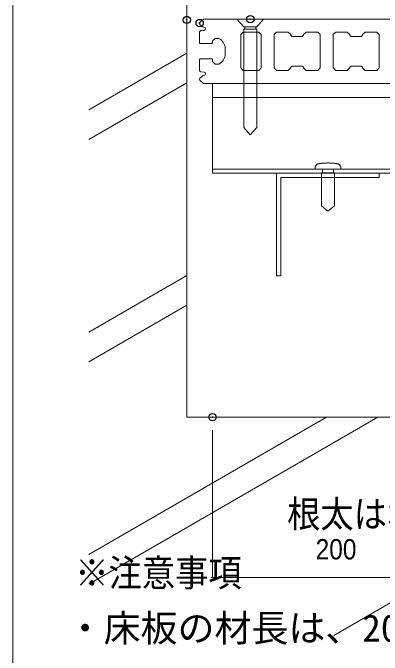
# Model space of a CAD drawing. Units: millimetres, scale not verified. Extents: x -12715 to 12220, y -3398 to 4210.
# Drawn here: x -3781 to -3637.1, y 2438.6 to 2688.8 of the extents above; entities that cross this region are included whole.
import ezdxf
from ezdxf.enums import TextEntityAlignment as Align

# ---------------------------------------------------------------- set-up
doc = ezdxf.new("R2010")
doc.units = ezdxf.units.MM
doc.header["$LTSCALE"] = 5.7
doc.header["$PDMODE"] = 32
doc.header["$PDSIZE"] = 2.85
for name, color, linetype, lineweight in [('0-0_図枠', 7, 'Continuous', 9), ('0-1_デッキ', 7, 'Continuous', 9), ('0-2_文字', 4, 'Continuous', 9), ('0-3_寸法', 7, 'Continuous', 9), ('0-4_一般', 4, 'Continuous', 9), ('0-5_根太', 4, 'Continuous', 9), ('0-6_ビス', 2, 'Continuous', 9), ('0-7_0', 7, 'Continuous', 9)]:
    doc.layers.add(name, color=color, linetype=linetype, lineweight=lineweight)
doc.layers.add('0-8_DEFPOINTS', color=7, linetype='Continuous')
doc.styles.add('Osaka', font='')
doc.styles.add('ＭＳ ゴシック', font='')
doc.styles.get('Osaka').set_extended_font_data('Osaka')
doc.styles.get('ＭＳ ゴシック').set_extended_font_data('MS Gothic')

# ---------------------------------------------------------------- blocks, each defined once
blk = doc.blocks.new('25×145開\u30002軸')
at = {"layer": '0-1_デッキ'}
for p, q in [((-2900, 440.1), (-2900, 429.4)), ((-2892.4, 413.5), (-2853.1, 382.1)), ((2853.1, 382.1), (2892.4, 413.5)), ((2900, 429.4), (2900, 440.1)), ((-2828.5, 326), (-2881.5, 321.2)), ((-2846.2, 378.5), (-2824.5, 371.9)), ((-2810, 352.5), (-2810, 346.2)), ((2810, 346.2), (2810, 352.5)), ((2824.5, 371.9), (2846.2, 378.5)), ((2881.5, 321.2), (2828.5, 326)), ((-2500, 40), (-2500, -40)), ((2500, -40), (2500, 40)), ((-2853.1, -382.1), (-2892.4, -413.5)), ((-2881.5, -321.2), (-2828.5, -326)), ((-2824.5, -371.9), (-2846.2, -378.5)), ((-2810, -346.2), (-2810, -352.5)), ((2810, -352.5), (2810, -346.2)), ((2846.2, -378.5), (2824.5, -371.9)), ((2828.5, -326), (2881.5, -321.2)), ((2892.4, -413.5), (2853.1, -382.1)), ((-2900, -429.4), (-2900, -440.1)), ((2900, -440.1), (2900, -429.4))]:
    blk.add_line(p, q, dxfattribs=at)
for points in [[(2892.7, 455.7), (2839.5, 500), (-2839.5, 500), (-2892.7, 455.7)], [(-2900, 301), (-2900, 130), (-2890, 120), (-2710, 120)], [(2600, 200), (2660, 200), (2700, 160), (2700, 130), (2710, 120), (2890, 120), (2900, 130), (2900, 301)], [(-2710, 120), (-2700, 130), (-2700, 160), (-2660, 200), (-2600, 200)], [(-2600, -200), (-2660, -200), (-2700, -160), (-2700, -130), (-2710, -120), (-2890, -120), (-2900, -130), (-2900, -301)], [(2900, -301), (2900, -130), (2890, -120), (2710, -120), (2700, -130), (2700, -160), (2660, -200), (2600, -200)], [(-2892.7, -455.7), (-2839.5, -500), (2839.5, -500), (2892.7, -455.7)]]:
    blk.add_lwpolyline(points, dxfattribs=at)
for points in [[(-2260, -259.9), (-2260, 259.9), (-2220, 299.9), (-1980, 300), (-1940, 260), (-1940, -260), (-1980, -300), (-2220, -299.9)], [(-1740, -260), (-1740, 260), (-1700, 300), (-1520, 300), (-1480, 260), (-1480, 250), (-1460, 230), (-1300, 230), (-1280, 250), (-1280, 260), (-1240, 300), (-1060, 300), (-1020, 260), (-1020, -260), (-1060, -300), (-1240, -300), (-1280, -260), (-1280, -250), (-1300, -230), (-1460, -230), (-1480, -250), (-1480, -260), (-1520, -300), (-1700, -300)], [(-780, 300), (-600, 300), (-560, 260), (-560, 250), (-540, 230), (-380, 230), (-360, 250), (-360, 260), (-320, 300), (-140, 300), (-100, 260), (-100, -260), (-140, -300), (-320, -300), (-360, -260), (-360, -250), (-380, -230), (-540, -230), (-560, -250), (-560, -260), (-600, -300), (-780, -300), (-820, -260), (-820, 260)], [(140, -300), (100, -260), (100, 260), (140, 300), (320, 300), (360, 260), (360, 250), (380, 230), (540, 230), (560, 250), (560, 260), (600, 300), (780, 300), (820, 260), (820, -260), (780, -300), (600, -300), (560, -260), (560, -250), (540, -230), (380, -230), (360, -250), (360, -260), (320, -300)], [(1280, -260), (1240, -300), (1060, -300), (1020, -260), (1020, 260), (1060, 300), (1240, 300), (1280, 260), (1280, 250), (1300, 230), (1460, 230), (1480, 250), (1480, 260), (1520, 300), (1700, 300), (1740, 260), (1740, -260), (1700, -300), (1520, -300), (1480, -260), (1480, -250), (1460, -230), (1300, -230), (1280, -250)], [(2260, -259.9), (2220, -299.9), (1980, -300), (1940, -260), (1940, 260), (1980, 300), (2220, 299.9), (2260, 259.9)]]:
    blk.add_lwpolyline(points, close=True, dxfattribs=at)
for centre, radius, start, end in [((-2879.7, 440.1), 20.3, 129.80557, 180), ((-2879.7, 429.4), 20.3, 180, 231.34019), ((2879.7, 429.4), 20.3, 308.65981, 0), ((2879.7, 440.1), 20.3, 0, 50.19443), ((-2879.7, 301), 20.3, 95.07961, 180), ((-2840.4, 397.9), 20.3, 231.34019, 253.30076), ((-2830.3, 346.2), 20.3, 275.07961, 0), ((-2830.3, 352.5), 20.3, 0, 73.30076), ((2830.3, 352.5), 20.3, 106.69924, 180), ((2830.3, 346.2), 20.3, 180, 264.92039), ((2840.4, 397.9), 20.3, 286.69924, 308.65981), ((2879.7, 301), 20.3, 0, 84.92039), ((-2688.3, 33.5), 188.4, 1.96794, 62.04932), ((2688.3, 33.5), 188.4, 117.95068, 178.03206), ((-2688.3, -33.5), 188.4, 297.95068, 358.03206), ((2688.3, -33.5), 188.4, 181.96794, 242.04932), ((-2879.7, -301), 20.3, 180, 264.92039), ((-2840.4, -397.9), 20.3, 106.69924, 128.65981), ((-2830.3, -346.2), 20.3, 0, 84.92039), ((-2830.3, -352.5), 20.3, 286.69924, 0), ((2830.3, -346.2), 20.3, 95.07961, 180), ((2830.3, -352.5), 20.3, 180, 253.30076), ((2840.4, -397.9), 20.3, 51.34019, 73.30076), ((2879.7, -301), 20.3, 275.07961, 0), ((-2879.7, -429.4), 20.3, 128.65981, 180), ((-2879.7, -440.1), 20.3, 180, 230.19443), ((2879.7, -429.4), 20.3, 0, 51.34019), ((2879.7, -440.1), 20.3, 309.80557, 0)]:
    blk.add_arc(centre, radius, start, end, dxfattribs=at)
blk = doc.blocks.new('グループ-23-1')
at = {"layer": '0-6_ビス', "color": 4}
for p, q in [((-158328.9, -9505.3), (-158328.9, -9469.3)), ((-158156.6, -9469.3), (-158156.6, -9505.3))]:
    blk.add_line(p, q, dxfattribs=at)
for points in [[(-158142.7, -9469.3), (-158034.7, -9347.8), (-158450.7, -9347.8), (-158342.7, -9469.3)], [(-158142.7, -9505.3), (-158142.7, -11035.3), (-158242.7, -11147.8), (-158342.7, -11035.3), (-158342.7, -9505.3)]]:
    blk.add_lwpolyline(points, close=True, dxfattribs=at)
blk = doc.blocks.new('_DOT')
at = {"layer": '0-7_0'}
for p, q in [((-20, 0), (-40, 0)), ((-10, 0), (10, 0))]:
    blk.add_line(p, q, dxfattribs=at)
blk = doc.blocks.new('グループ-209-1')
at = {"layer": '0-6_ビス'}
for p, q in [((-84.8, 237.4), (-84.8, 181.4)), ((84.8, 181.4), (84.8, 237.4))]:
    blk.add_line(p, q, dxfattribs=at)
for points in [[(-200, 237.4), (-200, 238.3), (-200, 239.3), (-200, 240.3), (-200, 241.2), (-200, 242.2), (-200, 243.1), (-200, 244.1), (-200, 245.1), (-200, 246), (-200, 247), (-200, 248), (-200, 248.9), (-200, 249.9), (-200, 250.9), (-200, 251.8), (-200, 252.8), (-200, 253.7), (-200, 254.7), (-200, 255.7), (-200, 256.6), (-200, 257.6), (-199.9, 260.8), (-199.6, 264.9), (-199, 269.1), (-198.1, 273.2), (-196.9, 277.4), (-195.5, 281.5), (-193.7, 285.6), (-191.6, 289.5), (-189.2, 293.4), (-186.6, 297.1), (-183.7, 300.5), (-180.5, 303.8), (-177.2, 306.9), (-173.6, 309.6), (-169.9, 312.1), (-166.1, 314.3), (-162.1, 316.3), (-158.1, 317.9)], [(-158.1, 317.9), (-154.1, 319.2), (-150.1, 320.3), (-146.1, 321), (-143.1, 321.5), (-141, 321.7), (-138.9, 322), (-136.9, 322.3), (-134.8, 322.5), (-132.7, 322.8), (-130.6, 323), (-128.6, 323.3), (-126.5, 323.6), (-124.4, 323.8), (-122.3, 324.1), (-120.2, 324.4), (-118.2, 324.6), (-116.1, 324.9), (-114, 325.2), (-111.9, 325.4), (-109.9, 325.7), (-107.8, 326), (-105.7, 326.2), (-103.6, 326.5), (-101.6, 326.8), (-97.6, 327.3), (-88.2, 328.4), (-78.8, 329.4), (-69.4, 330.3), (-60, 331.1), (-50.6, 331.7), (-41.2, 332.3), (-31.8, 332.7), (-22.4, 333), (-12.9, 333.3), (-3.5, 333.4), (5.9, 333.3), (15.3, 333.2), (24.7, 333), (34.1, 332.6)], [(34.1, 332.6), (43.5, 332.2), (52.9, 331.6), (62.4, 330.9), (71.8, 330.1), (81.2, 329.2), (90.6, 328.1), (100, 327), (102.1, 326.7), (104.2, 326.4), (106.2, 326.2), (108.3, 325.9), (110.4, 325.6), (112.5, 325.4), (114.5, 325.1), (116.6, 324.8), (118.7, 324.6), (120.8, 324.3), (122.8, 324), (124.9, 323.8), (127, 323.5), (129.1, 323.2), (131.1, 323), (133.2, 322.7), (135.3, 322.4), (137.4, 322.2), (139.5, 321.9), (141.5, 321.7), (143.6, 321.4), (147.1, 320.9), (151.1, 320), (155.1, 318.9), (159.1, 317.5), (163.1, 315.8), (167, 313.8), (170.8, 311.5), (174.5, 309), (178, 306.1), (181.3, 303), (184.4, 299.7)], [(63.5, 237.4), (44.7, 237.4), (25.9, 237.4), (7.1, 237.4), (-11.8, 237.4), (-30.6, 237.4), (-49.4, 237.4), (-68.2, 237.4), (-87.1, 237.4), (-105.9, 237.4), (-124.7, 237.4), (-143.5, 237.4), (-162.4, 237.4), (-181.2, 237.4), (-200, 237.4), (-200, 237.4)], [(184.4, 299.7), (187.3, 296.2), (189.8, 292.4), (192.1, 288.6), (194.2, 284.6), (195.9, 280.5), (197.3, 276.3), (198.4, 272.2), (199.2, 268), (199.7, 263.9), (200, 259.8), (200, 257.4), (200, 256.4), (200, 255.4), (200, 254.5), (200, 253.5), (200, 252.5), (200, 251.6), (200, 250.6), (200, 249.6), (200, 248.7), (200, 247.7), (200, 246.8), (200, 245.8), (200, 244.8), (200, 243.9), (200, 242.9), (200, 241.9), (200, 241), (200, 240), (200, 239.1), (200, 238.1), (195.3, 237.4), (176.5, 237.4), (157.6, 237.4), (138.8, 237.4), (120, 237.4), (101.2, 237.4), (82.4, 237.4), (63.5, 237.4)]]:
    blk.add_lwpolyline(points, dxfattribs=at)
blk.add_lwpolyline([(-100, 181.4), (-100, -336.4), (0, -418.6), (100, -336.4), (100, 181.4)], close=True, dxfattribs=at)
blk = doc.blocks.new('ナベテクス4x16')
at = {"layer": '0-6_ビス'}
blk.add_blockref('グループ-209-1', (0, 0), dxfattribs=at)

msp = doc.modelspace()

# ---------------------------------------------------------------- linework, layer by layer
at = {"layer": '0-0_図枠', "color": 5}
msp.add_lwpolyline([(-3781.016, 3595.811), (-1781.016, 3595.811), (-1781.016, 2295.811), (-3781.016, 2295.811)], close=True, dxfattribs=at)
at = {"layer": '0-1_デッキ', "color": 2}
msp.add_lwpolyline([(-3676.619, 2624.707), (-3638.219, 2624.707), (-3638.219, 2626.307), (-3678.219, 2626.307), (-3678.219, 2586.307), (-3676.619, 2586.307)], close=True, dxfattribs=at)
at = {"layer": '0-3_寸法'}
for p, q in [((-3703.219, 2526.306), (-3703.219, 2468.82)), ((-3700.715, 2468.82), (-3562.898, 2468.82))]:
    msp.add_line(p, q, dxfattribs=at)
at = {"layer": '0-4_一般', "color": 3}
for p, q in [((-3713.219, 2531.306), (-3713.219, 2776.306)), ((-3466.333, 2531.306), (-3713.219, 2531.306))]:
    msp.add_line(p, q, dxfattribs=at)
at = {"layer": '0-4_一般'}
for p, q in [((-3713.219, 2673.075), (-3751.398, 2651.032)), ((-3713.219, 2661.528), (-3751.398, 2639.485)), ((-3713.219, 2586.473), (-3751.398, 2564.43)), ((-3713.219, 2574.926), (-3751.398, 2552.883)), ((-3658.77, 2531.306), (-3751.398, 2477.827)), ((-3638.77, 2531.306), (-3751.398, 2466.28)), ((-3508.77, 2531.306), (-3655.994, 2446.306))]:
    msp.add_line(p, q, dxfattribs=at)
at = {"layer": '0-5_根太'}
for p, q in [((-3466.333, 2661.307), (-3703.219, 2661.307)), ((-3703.219, 2661.307), (-3703.219, 2626.307)), ((-3466.333, 2655.807), (-3703.219, 2655.807)), ((-3703.219, 2627.907), (-3466.333, 2627.907)), ((-3466.333, 2626.307), (-3703.219, 2626.307))]:
    msp.add_line(p, q, dxfattribs=at)
at = {"layer": '0-8_DEFPOINTS'}
for p in [(-3713.219, 2686), (-3688.482, 2686.304), (-3708.219, 2684.809), (-3703.219, 2531.306)]:
    msp.add_point(p, dxfattribs=at)

# ---------------------------------------------------------------- block references
at = {"layer": '0-1_デッキ', "xscale": -0.025, "yscale": 0.025}
msp.add_blockref('25×145開\u30002軸', (-3635.719, 2673.807), dxfattribs=at)
at = {"layer": '0-3_寸法', "xscale": 0.06259308, "yscale": 0.06259308, "rotation": 180}
msp.add_blockref('_DOT', (-3703.219, 2468.82), dxfattribs=at)
at = {"layer": '0-6_ビス', "xscale": 0.025, "yscale": 0.025}
for name, p in [('グループ-23-1', (267.586, 2920)), ('ナベテクス4x16', (-3658.219, 2621.972))]:
    msp.add_blockref(name, p, dxfattribs=at)

# ---------------------------------------------------------------- texts
at = {"layer": '0-2_文字', "style": 'ＭＳ ゴシック', "width": 0.9}
msp.add_text('※注意事項', height=10.56, dxfattribs=at).set_placement((-3756.685, 2462.233), align=Align.BOTTOM_LEFT)
at = {"layer": '0-2_文字', "style": 'ＭＳ ゴシック'}
msp.add_text('・床板の材長は、2000mm以下を標準とする。', height=10.56, dxfattribs=at).set_placement((-3760.05, 2440.726), align=Align.BOTTOM_LEFT)
at = {"layer": '0-3_寸法', "color": 4, "style": 'ＭＳ ゴシック', "width": 0.9}
msp.add_text('根太はね出し', height=10.56, dxfattribs=at).set_placement((-3674.14, 2485.151), align=Align.BOTTOM_LEFT)
at = {"layer": '0-3_寸法', "style": 'Osaka', "width": 0.9}
msp.add_text('200', height=7.918, dxfattribs=at).set_placement((-3663.026, 2473.532), align=Align.BOTTOM_LEFT)

doc.saveas('drawing.dxf')
